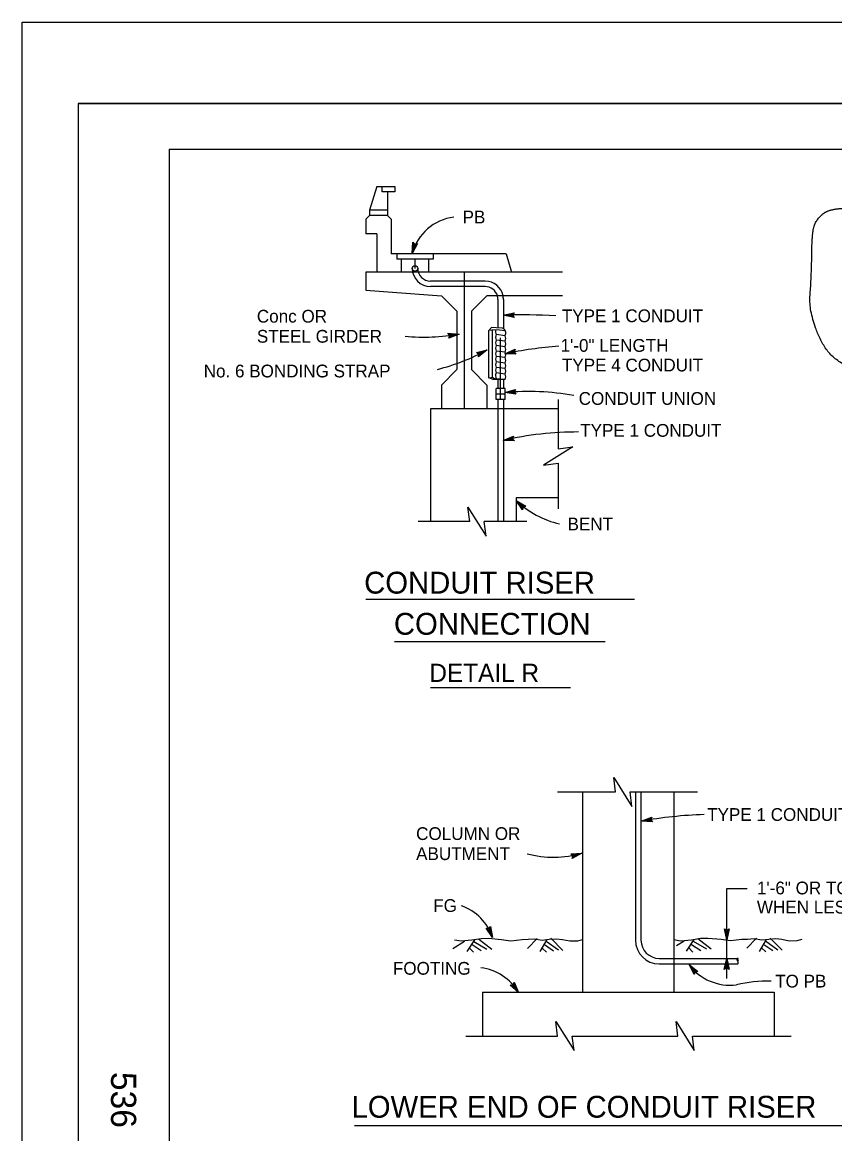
# Model space of a CAD drawing. Extents: x -894 to 866, y -476 to 714.
# Drawn here: x -894 to -448, y 103 to 714 of the extents above; entities that cross this region are included whole.
import ezdxf

# ---------------------------------------------------------------- set-up
doc = ezdxf.new("R2010")
doc.units = 0
for name, color, linetype in [('10 Sheet Format', 7, 'Continuous'), ('56 Stage 3 Anno', 7, 'Continuous'), ('57 Undefined', 7, 'Continuous'), ('60 Nongeo Data', 7, 'Continuous')]:
    doc.layers.add(name, color=color, linetype=linetype)

msp = doc.modelspace()

# ---------------------------------------------------------------- linework, layer by layer
at = {"layer": '10 Sheet Format'}
for p, q in [((-863.43, 668.96), (-863.43, -431.04)), ((-863.43, 668.96), (836.58, 668.96)), ((-813.45, 643.96), (811.55, 643.96)), ((-813.45, 643.96), (-813.45, -406.04))]:
    msp.add_line(p, q, dxfattribs=at)
for points in [[(-894.04, 713.56), (865.96, 713.56), (865.96, -476.44), (-894.04, -476.44)], [(-863.43, -431.04), (836.58, -431.04), (836.58, 668.96), (-863.43, 668.96)]]:
    msp.add_lwpolyline(points, close=True, dxfattribs=at)
at = {"layer": '56 Stage 3 Anno'}
for p, q in [((-680.23, 586.61), (-679.87, 592.75)), ((-677.3, 592.01), (-680.23, 586.61)), ((-679.87, 592.75), (-679.87, 592.75)), ((-679.87, 592.75), (-678.81, 591.61)), ((-679.86, 587.95), (-679.59, 592.42)), ((-677.7, 591.9), (-679.86, 587.94)), ((-679.48, 589.27), (-679.3, 592.16)), ((-678.81, 591.61), (-677.3, 592.01)), ((-677.3, 592.01), (-677.3, 592.01)), ((-680.23, 586.61), (-680.23, 586.61)), ((-678.11, 591.78), (-679.48, 589.27)), ((-679.1, 590.6), (-679.02, 591.83)), ((-678.5, 591.7), (-679.1, 590.6)), ((-630.19, 552.83), (-624.17, 554.07)), ((-624.21, 551.4), (-630.19, 552.83)), ((-630.19, 552.83), (-630.19, 552.83)), ((-624.42, 551.76), (-628.81, 552.81)), ((-628.8, 552.81), (-624.41, 553.72)), ((-627.43, 552.79), (-624.59, 553.37)), ((-624.65, 552.12), (-627.43, 552.79)), ((-626.04, 552.77), (-624.83, 553.02)), ((-624.82, 552.47), (-626.04, 552.77)), ((-624.17, 554.07), (-624.99, 552.75)), ((-624.99, 552.75), (-624.21, 551.4)), ((-624.21, 551.4), (-624.21, 551.4)), ((-624.17, 554.07), (-624.17, 554.07)), ((-659.52, 541.64), (-660.51, 542.85)), ((-660.51, 542.85), (-660.51, 542.85)), ((-660.51, 542.85), (-654.38, 542.4)), ((-660.24, 542.53), (-655.74, 542.2)), ((-654.38, 542.4), (-660.12, 540.21)), ((-660.12, 540.21), (-659.52, 541.64)), ((-660.12, 540.21), (-660.12, 540.21)), ((-659.96, 542.21), (-657.11, 542)), ((-655.75, 542.2), (-659.94, 540.6)), ((-657.11, 542), (-659.81, 540.97)), ((-659.73, 541.89), (-658.48, 541.8)), ((-658.48, 541.8), (-659.63, 541.36)), ((-654.38, 542.4), (-654.38, 542.4)), ((-644.92, 532.22), (-638.95, 533.64)), ((-643.62, 531.36), (-644.92, 532.22)), ((-644.92, 532.22), (-644.92, 532.22)), ((-644.57, 531.99), (-640.19, 533.04)), ((-644.21, 531.77), (-641.43, 532.43)), ((-643.9, 531.54), (-642.67, 531.83)), ((-638.95, 533.64), (-643.75, 529.82)), ((-643.75, 529.82), (-643.62, 531.36)), ((-640.19, 533.03), (-643.7, 530.24)), ((-641.43, 532.43), (-643.69, 530.63)), ((-642.67, 531.83), (-643.64, 531.06)), ((-638.95, 533.64), (-638.95, 533.64)), ((-629.35, 531.56), (-629.35, 531.56)), ((-623.74, 534.05), (-623.74, 534.05)), ((-623.21, 531.43), (-623.21, 531.43)), ((-643.75, 529.82), (-643.75, 529.82)), ((-629.35, 510.29), (-623.46, 512.02)), ((-623.28, 509.35), (-629.35, 510.29)), ((-629.35, 510.29), (-629.35, 510.29)), ((-623.52, 509.69), (-627.98, 510.38)), ((-627.97, 510.39), (-623.67, 511.64)), ((-626.6, 510.47), (-623.82, 511.28)), ((-623.77, 510.04), (-626.6, 510.47)), ((-625.22, 510.56), (-624.03, 510.91)), ((-623.97, 510.37), (-625.22, 510.56)), ((-623.46, 512.02), (-624.17, 510.64)), ((-624.17, 510.64), (-623.28, 509.35)), ((-623.46, 512.02), (-623.46, 512.02)), ((-623.28, 509.35), (-623.28, 509.35)), ((-630.19, 484.02), (-624.53, 486.41)), ((-624.04, 483.78), (-630.19, 484.02)), ((-630.19, 484.02), (-630.19, 484.02)), ((-624.32, 484.09), (-628.83, 484.26)), ((-628.82, 484.27), (-624.69, 486.01)), ((-627.47, 484.51), (-624.8, 485.64)), ((-624.62, 484.4), (-627.47, 484.51)), ((-626.11, 484.76), (-624.97, 485.24)), ((-624.85, 484.71), (-626.11, 484.76)), ((-624.53, 486.41), (-625.07, 484.95)), ((-625.07, 484.95), (-624.04, 483.78)), ((-624.53, 486.41), (-624.53, 486.41)), ((-624.04, 483.78), (-624.04, 483.78)), ((-619.67, 445.96), (-623.1, 451.07)), ((-623.1, 451.07), (-623.1, 451.07)), ((-623.1, 451.07), (-617.83, 447.9)), ((-619.58, 446.37), (-622.1, 450.12)), ((-622.09, 450.11), (-618.25, 447.8)), ((-619.51, 446.79), (-621.1, 449.16)), ((-621.1, 449.16), (-618.62, 447.67)), ((-619.39, 447.17), (-620.1, 448.21)), ((-620.1, 448.21), (-619.04, 447.57)), ((-619.33, 447.49), (-619.67, 445.96)), ((-619.67, 445.96), (-619.67, 445.96)), ((-617.83, 447.9), (-619.33, 447.49)), ((-617.83, 447.9), (-617.83, 447.9)), ((-554.46, 274.97), (-548.74, 277.23)), ((-548.32, 274.59), (-554.46, 274.97)), ((-554.46, 274.97), (-554.46, 274.97)), ((-548.59, 274.91), (-553.1, 275.19)), ((-553.08, 275.19), (-548.92, 276.84)), ((-551.73, 275.4), (-549.04, 276.47)), ((-548.88, 275.23), (-551.73, 275.4)), ((-550.36, 275.62), (-549.21, 276.07)), ((-549.11, 275.54), (-550.36, 275.62)), ((-548.74, 277.23), (-549.32, 275.79)), ((-549.32, 275.79), (-548.32, 274.59)), ((-548.74, 277.23), (-548.74, 277.23)), ((-548.32, 274.59), (-548.32, 274.59)), ((-593.14, 257.12), (-587, 257.44)), ((-592.01, 256.05), (-593.14, 257.12)), ((-593.14, 257.12), (-593.14, 257.12)), ((-592.84, 256.84), (-588.33, 257.07)), ((-592.52, 256.55), (-589.66, 256.7)), ((-587, 257.44), (-592.43, 254.55)), ((-588.34, 257.07), (-592.3, 254.96)), ((-592.25, 256.27), (-591, 256.33)), ((-589.66, 256.7), (-592.22, 255.34)), ((-591, 256.33), (-592.09, 255.75)), ((-587, 257.44), (-587, 257.44)), ((-592.43, 254.55), (-592.01, 256.05)), ((-592.43, 254.55), (-592.43, 254.55)), ((-507.58, 199.66), (-507.58, 237.99)), ((-507.58, 237.99), (-496.45, 237.99)), ((-636.01, 211.21), (-639.63, 216.18)), ((-639.63, 216.18), (-639.63, 216.18)), ((-639.63, 216.18), (-638.09, 215.98)), ((-636.57, 212.49), (-639.21, 216.11)), ((-637.11, 213.75), (-638.82, 216.08)), ((-637.66, 215.01), (-638.39, 216.01)), ((-638.09, 215.98), (-637.18, 217.25)), ((-637.9, 216.25), (-637.66, 215.01)), ((-637.66, 216.55), (-637.11, 213.75)), ((-637.42, 216.91), (-636.56, 212.48)), ((-637.18, 217.25), (-637.18, 217.25)), ((-637.18, 217.25), (-636.01, 211.21)), ((-507.58, 209.92), (-508.91, 215.92)), ((-508.91, 215.92), (-508.91, 215.92)), ((-508.91, 215.92), (-507.58, 215.12)), ((-507.59, 211.31), (-508.56, 215.69)), ((-507.58, 212.68), (-508.21, 215.51)), ((-507.58, 214.06), (-507.85, 215.27)), ((-507.58, 215.12), (-506.24, 215.92)), ((-506.24, 215.92), (-507.58, 209.92)), ((-506.6, 215.7), (-507.58, 211.3)), ((-506.96, 215.47), (-507.58, 212.68)), ((-507.31, 215.29), (-507.58, 214.06)), ((-506.24, 215.92), (-506.24, 215.92)), ((-636.01, 211.21), (-636.01, 211.21)), ((-507.58, 209.92), (-507.58, 209.92)), ((-525.47, 190.76), (-528.29, 196.23)), ((-528.29, 196.23), (-528.29, 196.23)), ((-528.29, 196.23), (-523.42, 192.47)), ((-508.92, 193.66), (-507.58, 199.66)), ((-508.57, 193.87), (-507.59, 198.28)), ((-508.21, 194.11), (-507.59, 196.89)), ((-507.86, 194.28), (-507.59, 195.51)), ((-507.59, 196.89), (-506.96, 194.07)), ((-507.59, 195.51), (-507.32, 194.3)), ((-507.58, 188.65), (-507.58, 199.66)), ((-507.58, 199.66), (-507.58, 199.66)), ((-507.58, 199.66), (-506.25, 193.66)), ((-507.58, 198.27), (-506.61, 193.89)), ((-525.34, 191.16), (-527.41, 195.17)), ((-527.4, 195.16), (-523.85, 192.42)), ((-525.21, 191.57), (-526.52, 194.1)), ((-526.52, 194.1), (-524.23, 192.34)), ((-525.06, 191.92), (-525.64, 193.04)), ((-525.64, 193.04), (-524.66, 192.29)), ((-524.96, 192.23), (-525.47, 190.76)), ((-525.47, 190.76), (-525.47, 190.76)), ((-523.42, 192.47), (-524.96, 192.23)), ((-523.42, 192.47), (-523.42, 192.47)), ((-507.58, 194.46), (-508.92, 193.66)), ((-508.92, 193.66), (-508.92, 193.66)), ((-506.25, 193.66), (-507.58, 194.46)), ((-506.25, 193.66), (-506.25, 193.66)), ((-626.33, 185.04), (-624.78, 185.15)), ((-621.79, 180.9), (-626.33, 185.04)), ((-626.33, 185.04), (-626.33, 185.04)), ((-622.59, 182.03), (-625.9, 185.06)), ((-623.38, 183.16), (-625.51, 185.11)), ((-624.17, 184.29), (-625.08, 185.13)), ((-624.78, 185.15), (-624.14, 186.58)), ((-624.65, 185.45), (-624.17, 184.29)), ((-624.47, 185.8), (-623.38, 183.16)), ((-624.31, 186.2), (-622.58, 182.03)), ((-624.14, 186.58), (-624.14, 186.58)), ((-624.14, 186.58), (-621.79, 180.9)), ((-621.79, 180.9), (-621.79, 180.9))]:
    msp.add_line(p, q, dxfattribs=at)
msp.add_lwpolyline([(-623.21, 531.43), (-629.35, 531.56), (-623.74, 534.05), (-623.87, 533.66), (-627.99, 531.84), (-623.49, 531.74), (-623.76, 532.05), (-626.65, 532.1), (-624.01, 533.27), (-624.15, 532.88), (-625.29, 532.38), (-624.04, 532.35), (-624.26, 532.59), (-623.74, 534.05), (-624.26, 532.59)], close=True, dxfattribs=at)
for centre, radius, start, end in [((-653.6, 579.24), 27.64, 97.6914, 164.53266), ((-621.43, 164.19), 388.74, 87.04823, 91.29095), ((-673.95, 654.51), 113.81, 264.93782, 279.90101), ((-695.09, 637.68), 118.22, 284.09765, 298.35246), ((-577.08, 272.73), 264.05, 94.91486, 101.41886), ((-616.68, 369.88), 140.98, 79.71278, 95.1582), ((-588.89, 301.66), 186.98, 89.98896, 102.75966), ((-587.51, 488.19), 51.42, 226.20505, 256.71489), ((-511.66, 36.52), 242.26, 91.96836, 100.17632), ((-602.62, 310.57), 55.38, 254.77629, 286.38141), ((-662.54, 202.1), 28.05, 18.95317, 70.15944), ((-505.79, 213.1), 28.13, 216.86866, 277.17157), ((-645.98, 166.7), 28.05, 30.41192, 82.8078), ((-484.26, 104.64), 82.54, 89.33321, 102.60807)]:
    msp.add_arc(centre, radius, start, end, dxfattribs=at)
msp.add_open_spline([(-398.26, 492.14), (-399.73, 505.31), (-413.99, 516.78), (-449.8, 525.55), (-462.76, 553.74), (-461.06, 573.73), (-460.85, 598.69), (-458.18, 605.55), (-451.33, 611.26), (-442.38, 611.46)], degree=2, dxfattribs=at)
at = {"layer": '57 Undefined'}
for p, q in [((-705.64, 396.91), (-558.14, 396.91)), ((-689.9, 373.66), (-574.33, 373.66)), ((-670.12, 348.42), (-593.22, 348.42)), ((-711.72, 107.93), (-410.65, 107.93))]:
    msp.add_line(p, q, dxfattribs=at)
at = {"layer": '60 Nongeo Data'}
for p, q in [((-699.61, 623.42), (-703.61, 610.42)), ((-699.61, 623.42), (-689.61, 623.42)), ((-696.61, 620.42), (-696.61, 623.42)), ((-689.61, 623.42), (-689.61, 620.42)), ((-689.61, 620.42), (-696.61, 620.42)), ((-693.61, 620.42), (-693.61, 610.42)), ((-693.61, 610.42), (-703.61, 610.42)), ((-703.61, 610.42), (-703.61, 607.42)), ((-693.61, 610.42), (-693.61, 607.42)), ((-703.61, 607.42), (-705.61, 605.42)), ((-705.61, 605.42), (-705.61, 597.42)), ((-693.61, 607.42), (-703.61, 607.42)), ((-693.61, 607.42), (-691.61, 605.42)), ((-691.61, 605.42), (-691.61, 586.42)), ((-699.61, 597.42), (-705.61, 597.42)), ((-699.61, 597.42), (-699.61, 576.42)), ((-628.61, 586.42), (-691.61, 586.42)), ((-688.61, 586.42), (-688.61, 583.42)), ((-668.61, 586.42), (-668.61, 583.42)), ((-628.61, 586.42), (-625.61, 576.42)), ((-668.61, 583.42), (-688.61, 583.42)), ((-686.11, 583.42), (-686.11, 576.42)), ((-678.61, 583.42), (-678.61, 578.42)), ((-671.11, 583.42), (-671.11, 576.42)), ((-597.61, 576.42), (-705.61, 576.42)), ((-705.61, 576.42), (-705.61, 566.42)), ((-651.61, 576.42), (-651.61, 501.42)), ((-640.11, 571.42), (-670.11, 571.42)), ((-640.11, 568.42), (-670.11, 568.42)), ((-705.61, 566.42), (-664.11, 563.42)), ((-664.11, 563.42), (-655.61, 554.92)), ((-639.11, 563.42), (-647.61, 554.92)), ((-597.61, 563.42), (-639.11, 563.42)), ((-633.11, 561.42), (-633.11, 545.8)), ((-630.11, 561.42), (-630.11, 545.37)), ((-655.61, 554.92), (-655.61, 522.92)), ((-647.61, 554.92), (-647.61, 522.92)), ((-638.11, 544.42), (-636.55, 545.98)), ((-638.11, 518.29), (-638.11, 544.42)), ((-636.11, 518.7), (-636.11, 544.42)), ((-629.11, 541.44), (-634.11, 542.08)), ((-629.11, 538.44), (-634.11, 539.08)), ((-631.61, 506.42), (-631.61, 540.38)), ((-629.11, 535.44), (-634.11, 536.08)), ((-629.11, 532.44), (-634.11, 533.08)), ((-629.11, 529.44), (-634.11, 530.08)), ((-629.11, 526.44), (-634.11, 527.08)), ((-664.11, 514.42), (-655.61, 522.92)), ((-639.11, 514.42), (-647.61, 522.92)), ((-638.11, 518.29), (-636.11, 518.7)), ((-629.11, 523.44), (-634.11, 524.08)), ((-629.11, 520.44), (-634.11, 521.08)), ((-664.11, 514.42), (-664.11, 501.42)), ((-639.11, 514.42), (-639.11, 501.42)), ((-629.11, 517.42), (-634.11, 517.83)), ((-629.11, 517.42), (-634.11, 517.42)), ((-633.11, 517.42), (-633.11, 512.42)), ((-630.11, 517.42), (-630.11, 512.42)), ((-634.11, 506.42), (-634.11, 512.42)), ((-629.11, 512.42), (-634.11, 512.42)), ((-629.11, 509.42), (-634.11, 509.42)), ((-629.11, 506.42), (-629.11, 512.42)), ((-600.11, 506.54), (-600.11, 479.43)), ((-600.11, 501.42), (-670.11, 501.42)), ((-670.11, 501.42), (-670.11, 439.42)), ((-629.11, 506.42), (-634.11, 506.42)), ((-633.11, 506.42), (-633.11, 501.42)), ((-633.11, 501.42), (-633.11, 439.42)), ((-630.11, 506.42), (-630.11, 501.42)), ((-630.11, 501.42), (-630.11, 439.42)), ((-600.11, 471.43), (-600.11, 446.48)), ((-600.11, 452.42), (-623.11, 452.42)), ((-623.11, 452.42), (-623.11, 439.42)), ((-648.61, 439.42), (-676.9, 439.42)), ((-617.26, 439.42), (-640.61, 439.42)), ((-600.36, 291.04), (-568.59, 291.04)), ((-586.64, 291.04), (-586.64, 181.04)), ((-560.59, 291.04), (-523.7, 291.04)), ((-557.64, 291.04), (-557.64, 209.66)), ((-554.64, 291.04), (-554.64, 209.66)), ((-536.64, 291.04), (-536.64, 181.04)), ((-651.38, 208.93), (-657.89, 204.94)), ((-645.98, 209.89), (-650.13, 203.51)), ((-646.3, 209.02), (-639.11, 204.79)), ((-643.84, 210.48), (-636.44, 204.79)), ((-611.57, 210.57), (-616.88, 205.09)), ((-606.25, 209.98), (-610.09, 203.41)), ((-606.66, 209.14), (-599.87, 204.29)), ((-604.07, 210.74), (-597.59, 204.02)), ((-531.02, 209.05), (-535.07, 206.56)), ((-525.61, 210), (-529.77, 203.63)), ((-525.94, 209.14), (-518.75, 204.9)), ((-523.48, 210.6), (-516.08, 204.91)), ((-491.21, 210.68), (-496.52, 205.2)), ((-485.89, 210.1), (-489.73, 203.53)), ((-486.3, 209.26), (-479.51, 204.41)), ((-483.71, 210.86), (-477.23, 204.14)), ((-648.79, 205.36), (-646.51, 203.02)), ((-647.21, 207.21), (-642.24, 203.94)), ((-608.84, 205.32), (-606.45, 203.09)), ((-607.53, 207.23), (-602.62, 203.87)), ((-528.43, 205.47), (-526.15, 203.13)), ((-526.85, 207.32), (-521.88, 204.05)), ((-488.48, 205.43), (-486.09, 203.21)), ((-487.17, 207.35), (-482.26, 203.98)), ((-544.64, 199.66), (-501.64, 199.66)), ((-544.64, 196.66), (-501.64, 196.66)), ((-641.64, 181.04), (-641.64, 157.04)), ((-641.64, 181.04), (-481.64, 181.04)), ((-481.64, 181.04), (-481.64, 157.04)), ((-650.75, 157.04), (-600.36, 157.04)), ((-592.36, 157.04), (-534.42, 157.04)), ((-526.42, 157.04), (-472.24, 157.04))]:
    msp.add_line(p, q, dxfattribs=at)
for points in [[(-629.11, 544.13), (-632.19, 544.61), (-635.11, 544.67), (-637.9, 544.42)], [(-629.91, 545.3), (-630.67, 545.59), (-634, 545.88), (-636.55, 545.98)], [(-628.95, 544.02), (-629.5, 544.95), (-629.91, 545.3)], [(-636.11, 518.7), (-635.29, 518.17), (-634.06, 517.79)], [(-634.11, 517.42), (-635.64, 517.53), (-638.11, 518.29)], [(-600.11, 479.43), (-592.11, 480.43), (-608.11, 470.43), (-600.11, 471.43)], [(-648.61, 439.42), (-649.61, 447.42), (-639.61, 431.42), (-640.61, 439.42)], [(-568.59, 291.04), (-569.59, 299.04), (-559.59, 283.04), (-560.59, 291.04)], [(-657, 209.92), (-653.3, 209.26), (-647.35, 209.79), (-642.33, 210.58), (-638.37, 210.71), (-631.1, 210.05), (-625.95, 209.39), (-619.74, 210.05), (-616.57, 210.19), (-613.01, 210.45), (-608.78, 209.66), (-604.95, 210.19), (-601.12, 210.45), (-597.68, 210.05), (-593.72, 209.26), (-589.36, 209.39), (-586.64, 210.04)], [(-536.64, 210.04), (-532.94, 209.38), (-526.99, 209.9), (-521.97, 210.7), (-518.01, 210.83), (-510.74, 210.17), (-505.59, 209.51), (-499.38, 210.17), (-496.21, 210.3), (-492.64, 210.56), (-488.42, 209.77), (-484.59, 210.3), (-480.76, 210.56), (-477.32, 210.17), (-473.36, 209.38), (-469, 209.51), (-466.28, 210.15)], [(-600.36, 157.04), (-601.36, 165.04), (-591.36, 149.04), (-592.36, 157.04)], [(-534.42, 157.04), (-535.42, 165.04), (-525.42, 149.04), (-526.42, 157.04)]]:
    msp.add_lwpolyline(points, dxfattribs=at)
msp.add_circle((-678.61, 578.42), 1.5, dxfattribs=at)
for centre, radius, start, end in [((-670.11, 578.42), 10, 180, 270), ((-670.11, 578.42), 7, 180, 270), ((-640.11, 561.42), 10, 11.63297, 90), ((-640.11, 561.42), 7, 16.23443, 90), ((-640.11, 561.42), 7, 0, 16.43602), ((-640.11, 561.42), 10, 0, 11.5445), ((-630.67, 543.58), 3.76, 163.23533, 203.54461), ((-632.55, 542.94), 3.76, 336.45539, 16.61904), ((-630.67, 540.58), 3.76, 156.45539, 203.54461), ((-630.67, 537.58), 3.76, 156.45539, 203.54461), ((-632.55, 539.94), 3.76, 336.45539, 23.54461), ((-632.55, 536.94), 3.76, 336.45539, 23.54461), ((-630.67, 534.58), 3.76, 156.45539, 203.54461), ((-630.67, 531.58), 3.76, 156.45539, 203.54461), ((-632.55, 533.94), 3.76, 336.45539, 23.54461), ((-632.55, 530.94), 3.76, 336.45539, 23.54461), ((-630.67, 528.58), 3.76, 156.45539, 203.54461), ((-630.67, 525.58), 3.76, 156.45539, 203.54461), ((-632.55, 527.94), 3.76, 336.45539, 23.54461), ((-632.55, 524.94), 3.76, 336.45539, 23.54461), ((-630.67, 522.58), 3.76, 156.45539, 203.54461), ((-630.67, 519.58), 3.76, 156.45539, 207.37241), ((-632.55, 521.94), 3.76, 336.45539, 23.54461), ((-632.55, 518.92), 3.76, 336.45539, 23.54461), ((-544.64, 209.66), 13, 180, 270), ((-544.64, 209.66), 10, 180, 270), ((-501.2, 198.89), 0.85, 178.67009, 239.20271), ((-502.12, 198.91), 0.894, 302.37622, 357.02523), ((-502.17, 197.4), 0.925, 6.74286, 54.81562)]:
    msp.add_arc(centre, radius, start, end, dxfattribs=at)
for centre, ratio, start_param, end_param in [((-501.64, 198.91), 0.552855, 4.65704, 7.860758), ((-501.64, 197.41), 0.519123, 3.141593, 4.849434)]:
    msp.add_ellipse(centre, major_axis=(0, 0.75), ratio=ratio, start_param=start_param, end_param=end_param, dxfattribs=at)

# ---------------------------------------------------------------- texts
at = {"layer": '10 Sheet Format'}
msp.add_text('536', height=13.779, rotation=270, dxfattribs=at).set_placement((-845.33, 137.35))
at = {"layer": '57 Undefined'}
for s, height, p in [('PB', 7, (-652.48, 603.13)), ('Conc OR', 7, (-765.35, 548.67)), ('TYPE 1 CONDUIT', 7, (-598.07, 548.91)), ('STEEL GIRDER', 7, (-765.35, 537.65)), ('1\'-0" LENGTH', 7, (-598.75, 532.65)), ('No. 6 BONDING STRAP', 7, (-794.51, 518.6)), ('TYPE 4 CONDUIT', 7, (-598.01, 521.87)), ('CONDUIT UNION', 7, (-588.81, 503.53)), ('TYPE 1 CONDUIT', 7, (-587.97, 486.01)), ('BENT', 7, (-594.92, 434.64)), ('CONDUIT RISER', 12, (-706.48, 399.92)), ('CONNECTION', 12, (-690.17, 377.32)), ('DETAIL R', 10, (-670.74, 351.42)), ('TYPE 1 CONDUIT RISER', 7, (-518.35, 275.14)), ('COLUMN OR', 7, (-677.99, 264.66)), ('ABUTMENT', 7, (-677.99, 253.64)), ('1\'-6" OR TOP OF FOOTING', 7, (-491.05, 234.82)), ('FG', 7, (-668.61, 225.17)), ('WHEN LESS THAN 1\'-6" COVER', 7, (-491.05, 224.32)), ('FOOTING', 7, (-690.72, 190.71)), ('TO PB', 7, (-481.03, 183.68)), ('LOWER END OF CONDUIT RISER', 12, (-713.41, 112.21))]:
    msp.add_text(s, height=height, dxfattribs=at).set_placement(p)

doc.saveas('drawing.dxf')
